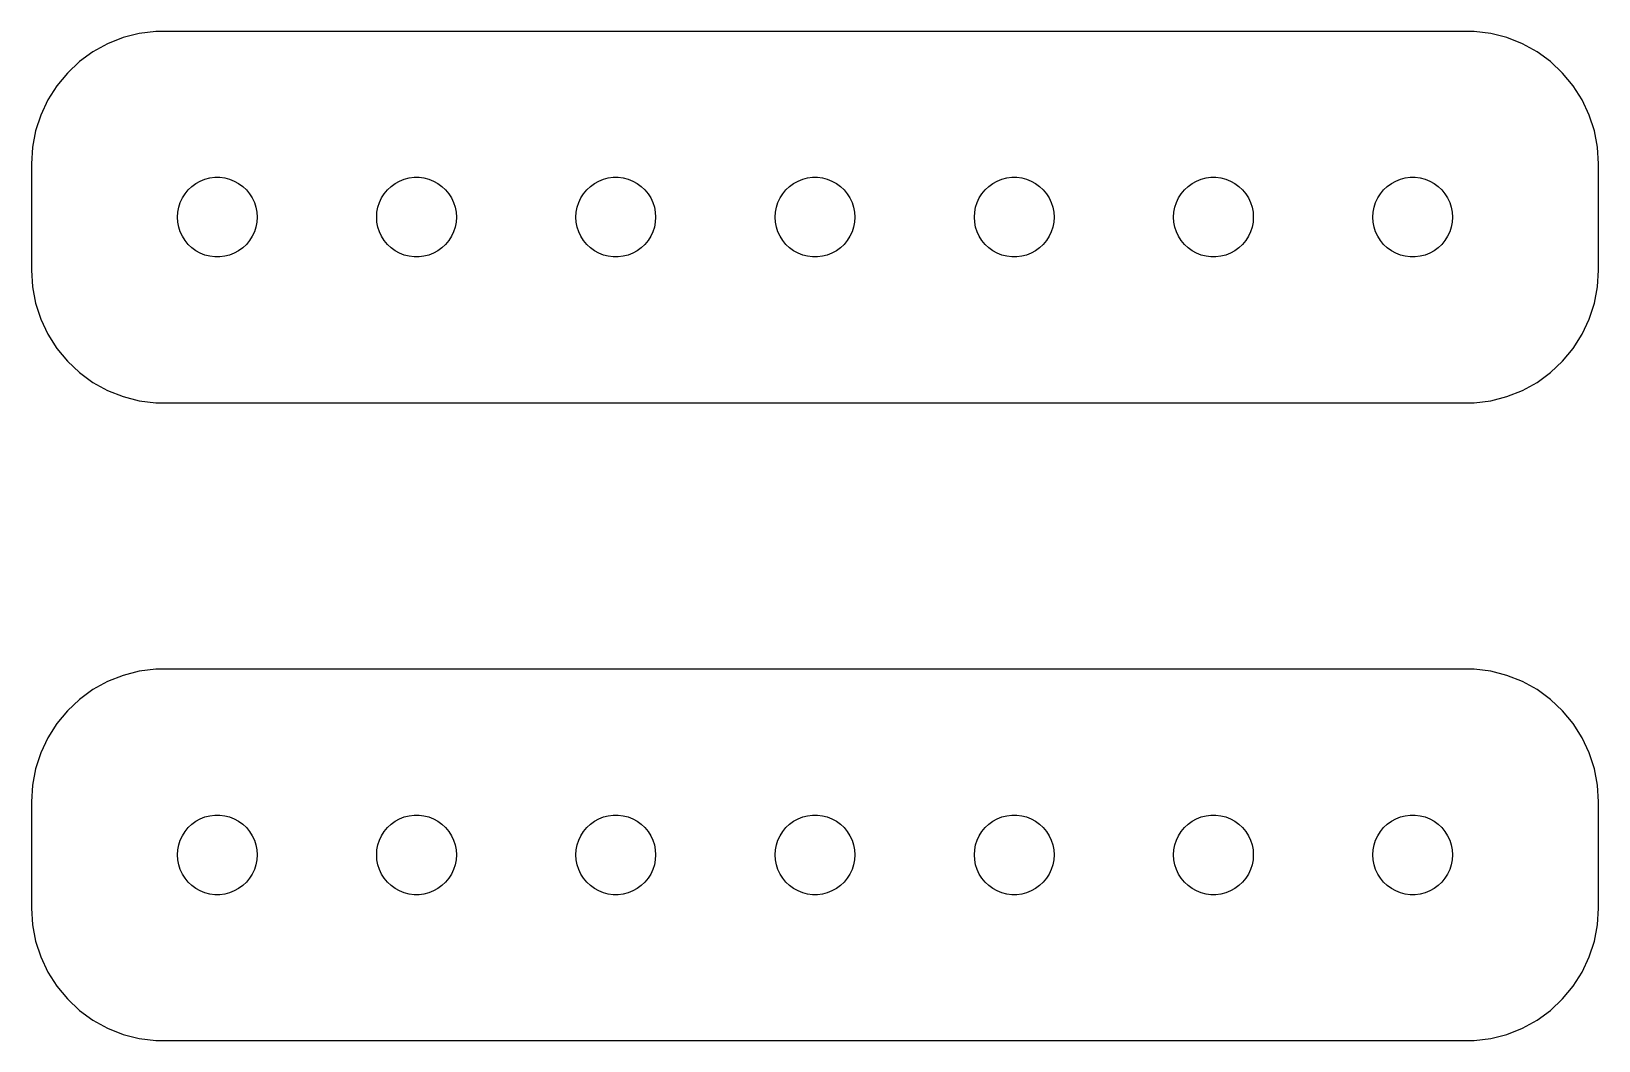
# Model space of a CAD drawing. Header units: metres. Extents: x -29.5 to 29.5, y 41 to 79.
import ezdxf

# ---------------------------------------------------------------- set-up
doc = ezdxf.new("R2010")
doc.units = ezdxf.units.M

msp = doc.modelspace()

# ---------------------------------------------------------------- linework, layer by layer
for p, q in [((-26.6289, 78.5241), (-27.1791, 78.2216)), ((-26.0451, 78.7553), (-26.6289, 78.5241)), ((-25.4369, 78.9114), (-26.0451, 78.7553)), ((-24.8139, 78.9901), (-25.4369, 78.9114)), ((24.8139, 78.9901), (-24.8139, 78.9901)), ((25.4369, 78.9114), (24.8139, 78.9901)), ((26.0451, 78.7553), (25.4369, 78.9114)), ((26.6289, 78.5241), (26.0451, 78.7553)), ((27.1791, 78.2216), (26.6289, 78.5241)), ((-27.1791, 78.2216), (-27.6871, 77.8526)), ((27.6871, 77.8526), (27.1791, 78.2216)), ((-28.1448, 77.4227), (-28.5451, 76.9389)), ((-27.6871, 77.8526), (-28.1448, 77.4227)), ((28.1448, 77.4227), (27.6871, 77.8526)), ((28.5451, 76.9389), (28.1448, 77.4227)), ((-28.5451, 76.9389), (-28.8815, 76.4088)), ((28.8815, 76.4088), (28.5451, 76.9389)), ((-28.8815, 76.4088), (-29.1489, 75.8406)), ((29.1489, 75.8406), (28.8815, 76.4088)), ((-29.1489, 75.8406), (-29.3429, 75.2434)), ((29.3429, 75.2434), (29.1489, 75.8406)), ((-29.3429, 75.2434), (-29.4606, 74.6267)), ((29.4606, 74.6267), (29.3429, 75.2434)), ((-29.4606, 74.6267), (-29.5, 74)), ((29.5, 74), (29.4606, 74.6267)), ((-29.5, 74), (-29.5, 70)), ((29.5, 70), (29.5, 74)), ((-23.4561, 73.1558), (-23.3037, 73.2665)), ((-23.3037, 73.2665), (-23.1387, 73.3572)), ((-23.1387, 73.3572), (-22.9635, 73.4266)), ((-22.9635, 73.4266), (-22.7811, 73.4734)), ((-22.7811, 73.4734), (-22.5942, 73.497)), ((-22.5942, 73.497), (-22.4058, 73.497)), ((-22.4058, 73.497), (-22.2189, 73.4734)), ((-22.2189, 73.4734), (-22.0365, 73.4266)), ((-22.0365, 73.4266), (-21.8613, 73.3572)), ((-21.8613, 73.3572), (-21.6963, 73.2665)), ((-21.6963, 73.2665), (-21.5439, 73.1558)), ((-15.9561, 73.1558), (-15.8037, 73.2665)), ((-15.8037, 73.2665), (-15.6387, 73.3572)), ((-15.6387, 73.3572), (-15.4635, 73.4266)), ((-15.4635, 73.4266), (-15.2811, 73.4734)), ((-15.2811, 73.4734), (-15.0942, 73.497)), ((-15.0942, 73.497), (-14.9058, 73.497)), ((-14.9058, 73.497), (-14.7189, 73.4734)), ((-14.7189, 73.4734), (-14.5365, 73.4266)), ((-14.5365, 73.4266), (-14.3613, 73.3572)), ((-14.3613, 73.3572), (-14.1963, 73.2665)), ((-14.1963, 73.2665), (-14.0439, 73.1558)), ((-8.45613, 73.1558), (-8.30373, 73.2665)), ((-8.30373, 73.2665), (-8.13866, 73.3572)), ((-8.13866, 73.3572), (-7.96352, 73.4266)), ((-7.96352, 73.4266), (-7.78107, 73.4734)), ((-7.78107, 73.4734), (-7.59418, 73.497)), ((-7.59418, 73.497), (-7.40581, 73.497)), ((-7.40581, 73.497), (-7.21892, 73.4734)), ((-7.21892, 73.4734), (-7.03647, 73.4266)), ((-7.03647, 73.4266), (-6.86133, 73.3572)), ((-6.86133, 73.3572), (-6.69626, 73.2665)), ((-6.69626, 73.2665), (-6.54385, 73.1558)), ((-0.956131, 73.1558), (-0.803726, 73.2665)), ((-0.803726, 73.2665), (-0.638657, 73.3572)), ((-0.638657, 73.3572), (-0.463516, 73.4266)), ((-0.463516, 73.4266), (-0.281067, 73.4734)), ((-0.281067, 73.4734), (-0.094177, 73.497)), ((-0.094177, 73.497), (0.094177, 73.497)), ((0.094177, 73.497), (0.281067, 73.4734)), ((0.281067, 73.4734), (0.463516, 73.4266)), ((0.463516, 73.4266), (0.638657, 73.3572)), ((0.638657, 73.3572), (0.803726, 73.2665)), ((0.803726, 73.2665), (0.956131, 73.1558)), ((6.54385, 73.1558), (6.69626, 73.2665)), ((6.69626, 73.2665), (6.86133, 73.3572)), ((6.86133, 73.3572), (7.03647, 73.4266)), ((7.03647, 73.4266), (7.21892, 73.4734)), ((7.21892, 73.4734), (7.40581, 73.497)), ((7.40581, 73.497), (7.59418, 73.497)), ((7.59418, 73.497), (7.78107, 73.4734)), ((7.78107, 73.4734), (7.96352, 73.4266)), ((7.96352, 73.4266), (8.13866, 73.3572)), ((8.13866, 73.3572), (8.30373, 73.2665)), ((8.30373, 73.2665), (8.45613, 73.1558)), ((14.0439, 73.1558), (14.1963, 73.2665)), ((14.1963, 73.2665), (14.3613, 73.3572)), ((14.3613, 73.3572), (14.5365, 73.4266)), ((14.5365, 73.4266), (14.7189, 73.4734)), ((14.7189, 73.4734), (14.9058, 73.497)), ((14.9058, 73.497), (15.0942, 73.497)), ((15.0942, 73.497), (15.2811, 73.4734)), ((15.2811, 73.4734), (15.4635, 73.4266)), ((15.4635, 73.4266), (15.6387, 73.3572)), ((15.6387, 73.3572), (15.8037, 73.2665)), ((15.8037, 73.2665), (15.9561, 73.1558)), ((21.5439, 73.1558), (21.6963, 73.2665)), ((21.6963, 73.2665), (21.8613, 73.3572)), ((21.8613, 73.3572), (22.0365, 73.4266)), ((22.0365, 73.4266), (22.2189, 73.4734)), ((22.2189, 73.4734), (22.4058, 73.497)), ((22.4058, 73.497), (22.5942, 73.497)), ((22.5942, 73.497), (22.7811, 73.4734)), ((22.7811, 73.4734), (22.9635, 73.4266)), ((22.9635, 73.4266), (23.1387, 73.3572)), ((23.1387, 73.3572), (23.3037, 73.2665)), ((23.3037, 73.2665), (23.4561, 73.1558)), ((-23.8947, 72.5522), (-23.8145, 72.7226)), ((-23.8145, 72.7226), (-23.7135, 72.8817)), ((-23.7135, 72.8817), (-23.5934, 73.0268)), ((-23.5934, 73.0268), (-23.4561, 73.1558)), ((-21.5439, 73.1558), (-21.4065, 73.0268)), ((-21.4065, 73.0268), (-21.2865, 72.8817)), ((-21.2865, 72.8817), (-21.1855, 72.7226)), ((-21.1855, 72.7226), (-21.1053, 72.5522)), ((-16.3947, 72.5522), (-16.3145, 72.7226)), ((-16.3145, 72.7226), (-16.2135, 72.8817)), ((-16.2135, 72.8817), (-16.0934, 73.0268)), ((-16.0934, 73.0268), (-15.9561, 73.1558)), ((-14.0439, 73.1558), (-13.9065, 73.0268)), ((-13.9065, 73.0268), (-13.7865, 72.8817)), ((-13.7865, 72.8817), (-13.6855, 72.7226)), ((-13.6855, 72.7226), (-13.6053, 72.5522)), ((-8.89465, 72.5522), (-8.81445, 72.7226)), ((-8.81445, 72.7226), (-8.71352, 72.8817)), ((-8.71352, 72.8817), (-8.59344, 73.0268)), ((-8.59344, 73.0268), (-8.45613, 73.1558)), ((-6.54385, 73.1558), (-6.40654, 73.0268)), ((-6.40654, 73.0268), (-6.28647, 72.8817)), ((-6.28647, 72.8817), (-6.18553, 72.7226)), ((-6.18553, 72.7226), (-6.10533, 72.5522)), ((-1.39465, 72.5522), (-1.31445, 72.7226)), ((-1.31445, 72.7226), (-1.21352, 72.8817)), ((-1.21352, 72.8817), (-1.09344, 73.0268)), ((-1.09344, 73.0268), (-0.956131, 73.1558)), ((0.956131, 73.1558), (1.09344, 73.0268)), ((1.09344, 73.0268), (1.21352, 72.8817)), ((1.21352, 72.8817), (1.31445, 72.7226)), ((1.31445, 72.7226), (1.39465, 72.5522)), ((6.10533, 72.5522), (6.18553, 72.7226)), ((6.18553, 72.7226), (6.28647, 72.8817)), ((6.28647, 72.8817), (6.40654, 73.0268)), ((6.40654, 73.0268), (6.54385, 73.1558)), ((8.45613, 73.1558), (8.59344, 73.0268)), ((8.59344, 73.0268), (8.71352, 72.8817)), ((8.71352, 72.8817), (8.81445, 72.7226)), ((8.81445, 72.7226), (8.89465, 72.5522)), ((13.6053, 72.5522), (13.6855, 72.7226)), ((13.6855, 72.7226), (13.7865, 72.8817)), ((13.7865, 72.8817), (13.9065, 73.0268)), ((13.9065, 73.0268), (14.0439, 73.1558)), ((15.9561, 73.1558), (16.0934, 73.0268)), ((16.0934, 73.0268), (16.2135, 72.8817)), ((16.2135, 72.8817), (16.3145, 72.7226)), ((16.3145, 72.7226), (16.3947, 72.5522)), ((21.1053, 72.5522), (21.1855, 72.7226)), ((21.1855, 72.7226), (21.2865, 72.8817)), ((21.2865, 72.8817), (21.4065, 73.0268)), ((21.4065, 73.0268), (21.5439, 73.1558)), ((23.4561, 73.1558), (23.5934, 73.0268)), ((23.5934, 73.0268), (23.7135, 72.8817)), ((23.7135, 72.8817), (23.8145, 72.7226)), ((23.8145, 72.7226), (23.8947, 72.5522)), ((-24, 72), (-23.9882, 72.188)), ((-23.9882, 71.812), (-24, 72)), ((-23.9882, 72.188), (-23.9529, 72.373)), ((-23.9529, 72.373), (-23.8947, 72.5522)), ((-21.1053, 72.5522), (-21.0471, 72.373)), ((-21.0471, 72.373), (-21.0118, 72.188)), ((-21.0118, 72.188), (-21, 72)), ((-21, 72), (-21.0118, 71.812)), ((-16.5, 72), (-16.4882, 72.188)), ((-16.4882, 71.812), (-16.5, 72)), ((-16.4882, 72.188), (-16.4529, 72.373)), ((-16.4529, 72.373), (-16.3947, 72.5522)), ((-13.6053, 72.5522), (-13.5471, 72.373)), ((-13.5471, 72.373), (-13.5118, 72.188)), ((-13.5118, 72.188), (-13.5, 72)), ((-13.5, 72), (-13.5118, 71.812)), ((-9, 72), (-8.98816, 72.188)), ((-8.98816, 71.812), (-9, 72)), ((-8.98816, 72.188), (-8.95287, 72.373)), ((-8.95287, 72.373), (-8.89465, 72.5522)), ((-6.10533, 72.5522), (-6.04712, 72.373)), ((-6.04712, 72.373), (-6.01183, 72.188)), ((-6.01183, 72.188), (-6, 72)), ((-6, 72), (-6.01183, 71.812)), ((-1.5, 72), (-1.48816, 72.188)), ((-1.48816, 71.812), (-1.5, 72)), ((-1.48816, 72.188), (-1.45287, 72.373)), ((-1.45287, 72.373), (-1.39465, 72.5522)), ((1.39465, 72.5522), (1.45287, 72.373)), ((1.45287, 72.373), (1.48816, 72.188)), ((1.48816, 72.188), (1.5, 72)), ((1.5, 72), (1.48816, 71.812)), ((6, 72), (6.01183, 72.188)), ((6.01183, 71.812), (6, 72)), ((6.01183, 72.188), (6.04712, 72.373)), ((6.04712, 72.373), (6.10533, 72.5522)), ((8.89465, 72.5522), (8.95287, 72.373)), ((8.95287, 72.373), (8.98816, 72.188)), ((8.98816, 72.188), (9, 72)), ((9, 72), (8.98816, 71.812)), ((13.5, 72), (13.5118, 72.188)), ((13.5118, 71.812), (13.5, 72)), ((13.5118, 72.188), (13.5471, 72.373)), ((13.5471, 72.373), (13.6053, 72.5522)), ((16.3947, 72.5522), (16.4529, 72.373)), ((16.4529, 72.373), (16.4882, 72.188)), ((16.4882, 72.188), (16.5, 72)), ((16.5, 72), (16.4882, 71.812)), ((21, 72), (21.0118, 72.188)), ((21.0118, 71.812), (21, 72)), ((21.0118, 72.188), (21.0471, 72.373)), ((21.0471, 72.373), (21.1053, 72.5522)), ((23.8947, 72.5522), (23.9529, 72.373)), ((23.9529, 72.373), (23.9882, 72.188)), ((23.9882, 72.188), (24, 72)), ((24, 72), (23.9882, 71.812)), ((-23.9529, 71.627), (-23.9882, 71.812)), ((-23.8947, 71.4478), (-23.9529, 71.627)), ((-23.8145, 71.2774), (-23.8947, 71.4478)), ((-21.1053, 71.4478), (-21.1855, 71.2774)), ((-21.0471, 71.627), (-21.1053, 71.4478)), ((-21.0118, 71.812), (-21.0471, 71.627)), ((-16.4529, 71.627), (-16.4882, 71.812)), ((-16.3947, 71.4478), (-16.4529, 71.627)), ((-16.3145, 71.2774), (-16.3947, 71.4478)), ((-13.6053, 71.4478), (-13.6855, 71.2774)), ((-13.5471, 71.627), (-13.6053, 71.4478)), ((-13.5118, 71.812), (-13.5471, 71.627)), ((-8.95287, 71.627), (-8.98816, 71.812)), ((-8.89465, 71.4478), (-8.95287, 71.627)), ((-8.81445, 71.2774), (-8.89465, 71.4478)), ((-6.10533, 71.4478), (-6.18553, 71.2774)), ((-6.04712, 71.627), (-6.10533, 71.4478)), ((-6.01183, 71.812), (-6.04712, 71.627)), ((-1.45287, 71.627), (-1.48816, 71.812)), ((-1.39465, 71.4478), (-1.45287, 71.627)), ((-1.31445, 71.2774), (-1.39465, 71.4478)), ((1.39465, 71.4478), (1.31445, 71.2774)), ((1.45287, 71.627), (1.39465, 71.4478)), ((1.48816, 71.812), (1.45287, 71.627)), ((6.04712, 71.627), (6.01183, 71.812)), ((6.10533, 71.4478), (6.04712, 71.627)), ((6.18553, 71.2774), (6.10533, 71.4478)), ((8.89465, 71.4478), (8.81445, 71.2774)), ((8.95287, 71.627), (8.89465, 71.4478)), ((8.98816, 71.812), (8.95287, 71.627)), ((13.5471, 71.627), (13.5118, 71.812)), ((13.6053, 71.4478), (13.5471, 71.627)), ((13.6855, 71.2774), (13.6053, 71.4478)), ((16.3947, 71.4478), (16.3145, 71.2774)), ((16.4529, 71.627), (16.3947, 71.4478)), ((16.4882, 71.812), (16.4529, 71.627)), ((21.0471, 71.627), (21.0118, 71.812)), ((21.1053, 71.4478), (21.0471, 71.627)), ((21.1855, 71.2774), (21.1053, 71.4478)), ((23.8947, 71.4478), (23.8145, 71.2774)), ((23.9529, 71.627), (23.8947, 71.4478)), ((23.9882, 71.812), (23.9529, 71.627)), ((-23.7135, 71.1183), (-23.8145, 71.2774)), ((-23.5934, 70.9732), (-23.7135, 71.1183)), ((-23.4561, 70.8442), (-23.5934, 70.9732)), ((-23.3037, 70.7335), (-23.4561, 70.8442)), ((-21.5439, 70.8442), (-21.6963, 70.7335)), ((-21.4065, 70.9732), (-21.5439, 70.8442)), ((-21.2865, 71.1183), (-21.4065, 70.9732)), ((-21.1855, 71.2774), (-21.2865, 71.1183)), ((-16.2135, 71.1183), (-16.3145, 71.2774)), ((-16.0934, 70.9732), (-16.2135, 71.1183)), ((-15.9561, 70.8442), (-16.0934, 70.9732)), ((-15.8037, 70.7335), (-15.9561, 70.8442)), ((-14.0439, 70.8442), (-14.1963, 70.7335)), ((-13.9065, 70.9732), (-14.0439, 70.8442)), ((-13.7865, 71.1183), (-13.9065, 70.9732)), ((-13.6855, 71.2774), (-13.7865, 71.1183)), ((-8.71352, 71.1183), (-8.81445, 71.2774)), ((-8.59344, 70.9732), (-8.71352, 71.1183)), ((-8.45613, 70.8442), (-8.59344, 70.9732)), ((-8.30373, 70.7335), (-8.45613, 70.8442)), ((-6.54385, 70.8442), (-6.69626, 70.7335)), ((-6.40654, 70.9732), (-6.54385, 70.8442)), ((-6.28647, 71.1183), (-6.40654, 70.9732)), ((-6.18553, 71.2774), (-6.28647, 71.1183)), ((-1.21352, 71.1183), (-1.31445, 71.2774)), ((-1.09344, 70.9732), (-1.21352, 71.1183)), ((-0.956131, 70.8442), (-1.09344, 70.9732)), ((-0.803726, 70.7335), (-0.956131, 70.8442)), ((0.956131, 70.8442), (0.803726, 70.7335)), ((1.09344, 70.9732), (0.956131, 70.8442)), ((1.21352, 71.1183), (1.09344, 70.9732)), ((1.31445, 71.2774), (1.21352, 71.1183)), ((6.28647, 71.1183), (6.18553, 71.2774)), ((6.40654, 70.9732), (6.28647, 71.1183)), ((6.54385, 70.8442), (6.40654, 70.9732)), ((6.69626, 70.7335), (6.54385, 70.8442)), ((8.45613, 70.8442), (8.30373, 70.7335)), ((8.59344, 70.9732), (8.45613, 70.8442)), ((8.71352, 71.1183), (8.59344, 70.9732)), ((8.81445, 71.2774), (8.71352, 71.1183)), ((13.7865, 71.1183), (13.6855, 71.2774)), ((13.9065, 70.9732), (13.7865, 71.1183)), ((14.0439, 70.8442), (13.9065, 70.9732)), ((14.1963, 70.7335), (14.0439, 70.8442)), ((15.9561, 70.8442), (15.8037, 70.7335)), ((16.0934, 70.9732), (15.9561, 70.8442)), ((16.2135, 71.1183), (16.0934, 70.9732)), ((16.3145, 71.2774), (16.2135, 71.1183)), ((21.2865, 71.1183), (21.1855, 71.2774)), ((21.4065, 70.9732), (21.2865, 71.1183)), ((21.5439, 70.8442), (21.4065, 70.9732)), ((21.6963, 70.7335), (21.5439, 70.8442)), ((23.4561, 70.8442), (23.3037, 70.7335)), ((23.5934, 70.9732), (23.4561, 70.8442)), ((23.7135, 71.1183), (23.5934, 70.9732)), ((23.8145, 71.2774), (23.7135, 71.1183)), ((-23.1387, 70.6428), (-23.3037, 70.7335)), ((-22.9635, 70.5734), (-23.1387, 70.6428)), ((-22.7811, 70.5266), (-22.9635, 70.5734)), ((-22.5942, 70.503), (-22.7811, 70.5266)), ((-22.4058, 70.503), (-22.5942, 70.503)), ((-22.2189, 70.5266), (-22.4058, 70.503)), ((-22.0365, 70.5734), (-22.2189, 70.5266)), ((-21.8613, 70.6428), (-22.0365, 70.5734)), ((-21.6963, 70.7335), (-21.8613, 70.6428)), ((-15.6387, 70.6428), (-15.8037, 70.7335)), ((-15.4635, 70.5734), (-15.6387, 70.6428)), ((-15.2811, 70.5266), (-15.4635, 70.5734)), ((-15.0942, 70.503), (-15.2811, 70.5266)), ((-14.9058, 70.503), (-15.0942, 70.503)), ((-14.7189, 70.5266), (-14.9058, 70.503)), ((-14.5365, 70.5734), (-14.7189, 70.5266)), ((-14.3613, 70.6428), (-14.5365, 70.5734)), ((-14.1963, 70.7335), (-14.3613, 70.6428)), ((-8.13866, 70.6428), (-8.30373, 70.7335)), ((-7.96352, 70.5734), (-8.13866, 70.6428)), ((-7.78107, 70.5266), (-7.96352, 70.5734)), ((-7.59418, 70.503), (-7.78107, 70.5266)), ((-7.40581, 70.503), (-7.59418, 70.503)), ((-7.21892, 70.5266), (-7.40581, 70.503)), ((-7.03647, 70.5734), (-7.21892, 70.5266)), ((-6.86133, 70.6428), (-7.03647, 70.5734)), ((-6.69626, 70.7335), (-6.86133, 70.6428)), ((-0.638657, 70.6428), (-0.803726, 70.7335)), ((-0.463516, 70.5734), (-0.638657, 70.6428)), ((-0.281067, 70.5266), (-0.463516, 70.5734)), ((-0.094177, 70.503), (-0.281067, 70.5266)), ((0.094177, 70.503), (-0.094177, 70.503)), ((0.281067, 70.5266), (0.094177, 70.503)), ((0.463516, 70.5734), (0.281067, 70.5266)), ((0.638657, 70.6428), (0.463516, 70.5734)), ((0.803726, 70.7335), (0.638657, 70.6428)), ((6.86133, 70.6428), (6.69626, 70.7335)), ((7.03647, 70.5734), (6.86133, 70.6428)), ((7.21892, 70.5266), (7.03647, 70.5734)), ((7.40581, 70.503), (7.21892, 70.5266)), ((7.59418, 70.503), (7.40581, 70.503)), ((7.78107, 70.5266), (7.59418, 70.503)), ((7.96352, 70.5734), (7.78107, 70.5266)), ((8.13866, 70.6428), (7.96352, 70.5734)), ((8.30373, 70.7335), (8.13866, 70.6428)), ((14.3613, 70.6428), (14.1963, 70.7335)), ((14.5365, 70.5734), (14.3613, 70.6428)), ((14.7189, 70.5266), (14.5365, 70.5734)), ((14.9058, 70.503), (14.7189, 70.5266)), ((15.0942, 70.503), (14.9058, 70.503)), ((15.2811, 70.5266), (15.0942, 70.503)), ((15.4635, 70.5734), (15.2811, 70.5266)), ((15.6387, 70.6428), (15.4635, 70.5734)), ((15.8037, 70.7335), (15.6387, 70.6428)), ((21.8613, 70.6428), (21.6963, 70.7335)), ((22.0365, 70.5734), (21.8613, 70.6428)), ((22.2189, 70.5266), (22.0365, 70.5734)), ((22.4058, 70.503), (22.2189, 70.5266)), ((22.5942, 70.503), (22.4058, 70.503)), ((22.7811, 70.5266), (22.5942, 70.503)), ((22.9635, 70.5734), (22.7811, 70.5266)), ((23.1387, 70.6428), (22.9635, 70.5734)), ((23.3037, 70.7335), (23.1387, 70.6428)), ((-29.5, 70), (-29.4606, 69.3733)), ((29.4606, 69.3733), (29.5, 70)), ((-29.4606, 69.3733), (-29.3429, 68.7566)), ((29.3429, 68.7566), (29.4606, 69.3733)), ((-29.3429, 68.7566), (-29.1489, 68.1594)), ((29.1489, 68.1594), (29.3429, 68.7566)), ((-29.1489, 68.1594), (-28.8815, 67.5912)), ((28.8815, 67.5912), (29.1489, 68.1594)), ((-28.8815, 67.5912), (-28.5451, 67.0611)), ((28.5451, 67.0611), (28.8815, 67.5912)), ((-28.5451, 67.0611), (-28.1448, 66.5773)), ((28.1448, 66.5773), (28.5451, 67.0611)), ((-28.1448, 66.5773), (-27.6871, 66.1474)), ((-27.6871, 66.1474), (-27.1791, 65.7784)), ((27.1791, 65.7784), (27.6871, 66.1474)), ((27.6871, 66.1474), (28.1448, 66.5773)), ((-27.1791, 65.7784), (-26.6289, 65.4759)), ((26.6289, 65.4759), (27.1791, 65.7784)), ((-26.6289, 65.4759), (-26.0451, 65.2447)), ((-26.0451, 65.2447), (-25.4369, 65.0886)), ((-25.4369, 65.0886), (-24.8139, 65.0099)), ((-24.8139, 65.0099), (24.8139, 65.0099)), ((24.8139, 65.0099), (25.4369, 65.0886)), ((25.4369, 65.0886), (26.0451, 65.2447)), ((26.0451, 65.2447), (26.6289, 65.4759)), ((-25.4369, 54.9114), (-26.0451, 54.7553)), ((-24.8139, 54.9901), (-25.4369, 54.9114)), ((24.8139, 54.9901), (-24.8139, 54.9901)), ((25.4369, 54.9114), (24.8139, 54.9901)), ((26.0451, 54.7553), (25.4369, 54.9114)), ((-26.6289, 54.5241), (-27.1791, 54.2216)), ((-26.0451, 54.7553), (-26.6289, 54.5241)), ((26.6289, 54.5241), (26.0451, 54.7553)), ((27.1791, 54.2216), (26.6289, 54.5241)), ((-27.6871, 53.8526), (-28.1448, 53.4227)), ((-27.1791, 54.2216), (-27.6871, 53.8526)), ((27.6871, 53.8526), (27.1791, 54.2216)), ((28.1448, 53.4227), (27.6871, 53.8526)), ((-28.1448, 53.4227), (-28.5451, 52.9389)), ((28.5451, 52.9389), (28.1448, 53.4227)), ((-28.5451, 52.9389), (-28.8815, 52.4088)), ((28.8815, 52.4088), (28.5451, 52.9389)), ((-28.8815, 52.4088), (-29.1489, 51.8406)), ((29.1489, 51.8406), (28.8815, 52.4088)), ((-29.1489, 51.8406), (-29.3429, 51.2434)), ((29.3429, 51.2434), (29.1489, 51.8406)), ((-29.3429, 51.2434), (-29.4606, 50.6267)), ((29.4606, 50.6267), (29.3429, 51.2434)), ((-29.4606, 50.6267), (-29.5, 50)), ((29.5, 50), (29.4606, 50.6267)), ((-29.5, 50), (-29.5, 46)), ((29.5, 46), (29.5, 50)), ((-23.7135, 48.8817), (-23.5934, 49.0268)), ((-23.5934, 49.0268), (-23.4561, 49.1558)), ((-23.4561, 49.1558), (-23.3037, 49.2665)), ((-23.3037, 49.2665), (-23.1387, 49.3572)), ((-23.1387, 49.3572), (-22.9635, 49.4266)), ((-22.9635, 49.4266), (-22.7811, 49.4734)), ((-22.7811, 49.4734), (-22.5942, 49.497)), ((-22.5942, 49.497), (-22.4058, 49.497)), ((-22.4058, 49.497), (-22.2189, 49.4734)), ((-22.2189, 49.4734), (-22.0365, 49.4266)), ((-22.0365, 49.4266), (-21.8613, 49.3572)), ((-21.8613, 49.3572), (-21.6963, 49.2665)), ((-21.6963, 49.2665), (-21.5439, 49.1558)), ((-21.5439, 49.1558), (-21.4065, 49.0268)), ((-21.4065, 49.0268), (-21.2865, 48.8817)), ((-16.2135, 48.8817), (-16.0934, 49.0268)), ((-16.0934, 49.0268), (-15.9561, 49.1558)), ((-15.9561, 49.1558), (-15.8037, 49.2665)), ((-15.8037, 49.2665), (-15.6387, 49.3572)), ((-15.6387, 49.3572), (-15.4635, 49.4266)), ((-15.4635, 49.4266), (-15.2811, 49.4734)), ((-15.2811, 49.4734), (-15.0942, 49.497)), ((-15.0942, 49.497), (-14.9058, 49.497)), ((-14.9058, 49.497), (-14.7189, 49.4734)), ((-14.7189, 49.4734), (-14.5365, 49.4266)), ((-14.5365, 49.4266), (-14.3613, 49.3572)), ((-14.3613, 49.3572), (-14.1963, 49.2665)), ((-14.1963, 49.2665), (-14.0439, 49.1558)), ((-14.0439, 49.1558), (-13.9065, 49.0268)), ((-13.9065, 49.0268), (-13.7865, 48.8817)), ((-8.71352, 48.8817), (-8.59344, 49.0268)), ((-8.59344, 49.0268), (-8.45613, 49.1558)), ((-8.45613, 49.1558), (-8.30373, 49.2665)), ((-8.30373, 49.2665), (-8.13866, 49.3572)), ((-8.13866, 49.3572), (-7.96352, 49.4266)), ((-7.96352, 49.4266), (-7.78107, 49.4734)), ((-7.78107, 49.4734), (-7.59418, 49.497)), ((-7.59418, 49.497), (-7.40581, 49.497)), ((-7.40581, 49.497), (-7.21892, 49.4734)), ((-7.21892, 49.4734), (-7.03647, 49.4266)), ((-7.03647, 49.4266), (-6.86133, 49.3572)), ((-6.86133, 49.3572), (-6.69626, 49.2665)), ((-6.69626, 49.2665), (-6.54385, 49.1558)), ((-6.54385, 49.1558), (-6.40654, 49.0268)), ((-6.40654, 49.0268), (-6.28647, 48.8817)), ((-1.21352, 48.8817), (-1.09344, 49.0268)), ((-1.09344, 49.0268), (-0.956131, 49.1558)), ((-0.956131, 49.1558), (-0.803726, 49.2665)), ((-0.803726, 49.2665), (-0.638657, 49.3572)), ((-0.638657, 49.3572), (-0.463516, 49.4266)), ((-0.463516, 49.4266), (-0.281067, 49.4734)), ((-0.281067, 49.4734), (-0.094177, 49.497)), ((-0.094177, 49.497), (0.094177, 49.497)), ((0.094177, 49.497), (0.281067, 49.4734)), ((0.281067, 49.4734), (0.463516, 49.4266)), ((0.463516, 49.4266), (0.638657, 49.3572)), ((0.638657, 49.3572), (0.803726, 49.2665)), ((0.803726, 49.2665), (0.956131, 49.1558)), ((0.956131, 49.1558), (1.09344, 49.0268)), ((1.09344, 49.0268), (1.21352, 48.8817)), ((6.28647, 48.8817), (6.40654, 49.0268)), ((6.40654, 49.0268), (6.54385, 49.1558)), ((6.54385, 49.1558), (6.69626, 49.2665)), ((6.69626, 49.2665), (6.86133, 49.3572)), ((6.86133, 49.3572), (7.03647, 49.4266)), ((7.03647, 49.4266), (7.21892, 49.4734)), ((7.21892, 49.4734), (7.40581, 49.497)), ((7.40581, 49.497), (7.59418, 49.497)), ((7.59418, 49.497), (7.78107, 49.4734)), ((7.78107, 49.4734), (7.96352, 49.4266)), ((7.96352, 49.4266), (8.13866, 49.3572)), ((8.13866, 49.3572), (8.30373, 49.2665)), ((8.30373, 49.2665), (8.45613, 49.1558)), ((8.45613, 49.1558), (8.59344, 49.0268)), ((8.59344, 49.0268), (8.71352, 48.8817)), ((13.7865, 48.8817), (13.9065, 49.0268)), ((13.9065, 49.0268), (14.0439, 49.1558)), ((14.0439, 49.1558), (14.1963, 49.2665)), ((14.1963, 49.2665), (14.3613, 49.3572)), ((14.3613, 49.3572), (14.5365, 49.4266)), ((14.5365, 49.4266), (14.7189, 49.4734)), ((14.7189, 49.4734), (14.9058, 49.497)), ((14.9058, 49.497), (15.0942, 49.497)), ((15.0942, 49.497), (15.2811, 49.4734)), ((15.2811, 49.4734), (15.4635, 49.4266)), ((15.4635, 49.4266), (15.6387, 49.3572)), ((15.6387, 49.3572), (15.8037, 49.2665)), ((15.8037, 49.2665), (15.9561, 49.1558)), ((15.9561, 49.1558), (16.0934, 49.0268)), ((16.0934, 49.0268), (16.2135, 48.8817)), ((21.2865, 48.8817), (21.4065, 49.0268)), ((21.4065, 49.0268), (21.5439, 49.1558)), ((21.5439, 49.1558), (21.6963, 49.2665)), ((21.6963, 49.2665), (21.8613, 49.3572)), ((21.8613, 49.3572), (22.0365, 49.4266)), ((22.0365, 49.4266), (22.2189, 49.4734)), ((22.2189, 49.4734), (22.4058, 49.497)), ((22.4058, 49.497), (22.5942, 49.497)), ((22.5942, 49.497), (22.7811, 49.4734)), ((22.7811, 49.4734), (22.9635, 49.4266)), ((22.9635, 49.4266), (23.1387, 49.3572)), ((23.1387, 49.3572), (23.3037, 49.2665)), ((23.3037, 49.2665), (23.4561, 49.1558)), ((23.4561, 49.1558), (23.5934, 49.0268)), ((23.5934, 49.0268), (23.7135, 48.8817)), ((-23.9529, 48.373), (-23.8947, 48.5522)), ((-23.8947, 48.5522), (-23.8145, 48.7226)), ((-23.8145, 48.7226), (-23.7135, 48.8817)), ((-21.2865, 48.8817), (-21.1855, 48.7226)), ((-21.1855, 48.7226), (-21.1053, 48.5522)), ((-21.1053, 48.5522), (-21.0471, 48.373)), ((-16.4529, 48.373), (-16.3947, 48.5522)), ((-16.3947, 48.5522), (-16.3145, 48.7226)), ((-16.3145, 48.7226), (-16.2135, 48.8817)), ((-13.7865, 48.8817), (-13.6855, 48.7226)), ((-13.6855, 48.7226), (-13.6053, 48.5522)), ((-13.6053, 48.5522), (-13.5471, 48.373)), ((-8.95287, 48.373), (-8.89465, 48.5522)), ((-8.89465, 48.5522), (-8.81445, 48.7226)), ((-8.81445, 48.7226), (-8.71352, 48.8817)), ((-6.28647, 48.8817), (-6.18553, 48.7226)), ((-6.18553, 48.7226), (-6.10533, 48.5522)), ((-6.10533, 48.5522), (-6.04712, 48.373)), ((-1.45287, 48.373), (-1.39465, 48.5522)), ((-1.39465, 48.5522), (-1.31445, 48.7226)), ((-1.31445, 48.7226), (-1.21352, 48.8817)), ((1.21352, 48.8817), (1.31445, 48.7226)), ((1.31445, 48.7226), (1.39465, 48.5522)), ((1.39465, 48.5522), (1.45287, 48.373)), ((6.04712, 48.373), (6.10533, 48.5522)), ((6.10533, 48.5522), (6.18553, 48.7226)), ((6.18553, 48.7226), (6.28647, 48.8817)), ((8.71352, 48.8817), (8.81445, 48.7226)), ((8.81445, 48.7226), (8.89465, 48.5522)), ((8.89465, 48.5522), (8.95287, 48.373)), ((13.5471, 48.373), (13.6053, 48.5522)), ((13.6053, 48.5522), (13.6855, 48.7226)), ((13.6855, 48.7226), (13.7865, 48.8817)), ((16.2135, 48.8817), (16.3145, 48.7226)), ((16.3145, 48.7226), (16.3947, 48.5522)), ((16.3947, 48.5522), (16.4529, 48.373)), ((21.0471, 48.373), (21.1053, 48.5522)), ((21.1053, 48.5522), (21.1855, 48.7226)), ((21.1855, 48.7226), (21.2865, 48.8817)), ((23.7135, 48.8817), (23.8145, 48.7226)), ((23.8145, 48.7226), (23.8947, 48.5522)), ((23.8947, 48.5522), (23.9529, 48.373)), ((-24, 48), (-23.9882, 48.188)), ((-23.9882, 47.812), (-24, 48)), ((-23.9882, 48.188), (-23.9529, 48.373)), ((-23.9529, 47.627), (-23.9882, 47.812)), ((-21.0471, 48.373), (-21.0118, 48.188)), ((-21.0118, 47.812), (-21.0471, 47.627)), ((-21.0118, 48.188), (-21, 48)), ((-21, 48), (-21.0118, 47.812)), ((-16.5, 48), (-16.4882, 48.188)), ((-16.4882, 47.812), (-16.5, 48)), ((-16.4882, 48.188), (-16.4529, 48.373)), ((-16.4529, 47.627), (-16.4882, 47.812)), ((-13.5471, 48.373), (-13.5118, 48.188)), ((-13.5118, 47.812), (-13.5471, 47.627)), ((-13.5118, 48.188), (-13.5, 48)), ((-13.5, 48), (-13.5118, 47.812)), ((-9, 48), (-8.98816, 48.188)), ((-8.98816, 47.812), (-9, 48)), ((-8.98816, 48.188), (-8.95287, 48.373)), ((-8.95287, 47.627), (-8.98816, 47.812)), ((-6.04712, 48.373), (-6.01183, 48.188)), ((-6.01183, 47.812), (-6.04712, 47.627)), ((-6.01183, 48.188), (-6, 48)), ((-6, 48), (-6.01183, 47.812)), ((-1.5, 48), (-1.48816, 48.188)), ((-1.48816, 47.812), (-1.5, 48)), ((-1.48816, 48.188), (-1.45287, 48.373)), ((-1.45287, 47.627), (-1.48816, 47.812)), ((1.45287, 48.373), (1.48816, 48.188)), ((1.48816, 47.812), (1.45287, 47.627)), ((1.48816, 48.188), (1.5, 48)), ((1.5, 48), (1.48816, 47.812)), ((6, 48), (6.01183, 48.188)), ((6.01183, 47.812), (6, 48)), ((6.01183, 48.188), (6.04712, 48.373)), ((6.04712, 47.627), (6.01183, 47.812)), ((8.95287, 48.373), (8.98816, 48.188)), ((8.98816, 47.812), (8.95287, 47.627)), ((8.98816, 48.188), (9, 48)), ((9, 48), (8.98816, 47.812)), ((13.5, 48), (13.5118, 48.188)), ((13.5118, 47.812), (13.5, 48)), ((13.5118, 48.188), (13.5471, 48.373)), ((13.5471, 47.627), (13.5118, 47.812)), ((16.4529, 48.373), (16.4882, 48.188)), ((16.4882, 47.812), (16.4529, 47.627)), ((16.4882, 48.188), (16.5, 48)), ((16.5, 48), (16.4882, 47.812)), ((21, 48), (21.0118, 48.188)), ((21.0118, 47.812), (21, 48)), ((21.0118, 48.188), (21.0471, 48.373)), ((21.0471, 47.627), (21.0118, 47.812)), ((23.9529, 48.373), (23.9882, 48.188)), ((23.9882, 47.812), (23.9529, 47.627)), ((23.9882, 48.188), (24, 48)), ((24, 48), (23.9882, 47.812)), ((-23.8947, 47.4478), (-23.9529, 47.627)), ((-23.8145, 47.2774), (-23.8947, 47.4478)), ((-23.7135, 47.1183), (-23.8145, 47.2774)), ((-21.1855, 47.2774), (-21.2865, 47.1183)), ((-21.1053, 47.4478), (-21.1855, 47.2774)), ((-21.0471, 47.627), (-21.1053, 47.4478)), ((-16.3947, 47.4478), (-16.4529, 47.627)), ((-16.3145, 47.2774), (-16.3947, 47.4478)), ((-16.2135, 47.1183), (-16.3145, 47.2774)), ((-13.6855, 47.2774), (-13.7865, 47.1183)), ((-13.6053, 47.4478), (-13.6855, 47.2774)), ((-13.5471, 47.627), (-13.6053, 47.4478)), ((-8.89465, 47.4478), (-8.95287, 47.627)), ((-8.81445, 47.2774), (-8.89465, 47.4478)), ((-8.71352, 47.1183), (-8.81445, 47.2774)), ((-6.18553, 47.2774), (-6.28647, 47.1183)), ((-6.10533, 47.4478), (-6.18553, 47.2774)), ((-6.04712, 47.627), (-6.10533, 47.4478)), ((-1.39465, 47.4478), (-1.45287, 47.627)), ((-1.31445, 47.2774), (-1.39465, 47.4478)), ((-1.21352, 47.1183), (-1.31445, 47.2774)), ((1.31445, 47.2774), (1.21352, 47.1183)), ((1.39465, 47.4478), (1.31445, 47.2774)), ((1.45287, 47.627), (1.39465, 47.4478)), ((6.10533, 47.4478), (6.04712, 47.627)), ((6.18553, 47.2774), (6.10533, 47.4478)), ((6.28647, 47.1183), (6.18553, 47.2774)), ((8.81445, 47.2774), (8.71352, 47.1183)), ((8.89465, 47.4478), (8.81445, 47.2774)), ((8.95287, 47.627), (8.89465, 47.4478)), ((13.6053, 47.4478), (13.5471, 47.627)), ((13.6855, 47.2774), (13.6053, 47.4478)), ((13.7865, 47.1183), (13.6855, 47.2774)), ((16.3145, 47.2774), (16.2135, 47.1183)), ((16.3947, 47.4478), (16.3145, 47.2774)), ((16.4529, 47.627), (16.3947, 47.4478)), ((21.1053, 47.4478), (21.0471, 47.627)), ((21.1855, 47.2774), (21.1053, 47.4478)), ((21.2865, 47.1183), (21.1855, 47.2774)), ((23.8145, 47.2774), (23.7135, 47.1183)), ((23.8947, 47.4478), (23.8145, 47.2774)), ((23.9529, 47.627), (23.8947, 47.4478)), ((-23.5934, 46.9732), (-23.7135, 47.1183)), ((-23.4561, 46.8442), (-23.5934, 46.9732)), ((-23.3037, 46.7335), (-23.4561, 46.8442)), ((-23.1387, 46.6428), (-23.3037, 46.7335)), ((-22.9635, 46.5734), (-23.1387, 46.6428)), ((-21.8613, 46.6428), (-22.0365, 46.5734)), ((-21.6963, 46.7335), (-21.8613, 46.6428)), ((-21.5439, 46.8442), (-21.6963, 46.7335)), ((-21.4065, 46.9732), (-21.5439, 46.8442)), ((-21.2865, 47.1183), (-21.4065, 46.9732)), ((-16.0934, 46.9732), (-16.2135, 47.1183)), ((-15.9561, 46.8442), (-16.0934, 46.9732)), ((-15.8037, 46.7335), (-15.9561, 46.8442)), ((-15.6387, 46.6428), (-15.8037, 46.7335)), ((-15.4635, 46.5734), (-15.6387, 46.6428)), ((-14.3613, 46.6428), (-14.5365, 46.5734)), ((-14.1963, 46.7335), (-14.3613, 46.6428)), ((-14.0439, 46.8442), (-14.1963, 46.7335)), ((-13.9065, 46.9732), (-14.0439, 46.8442)), ((-13.7865, 47.1183), (-13.9065, 46.9732)), ((-8.59344, 46.9732), (-8.71352, 47.1183)), ((-8.45613, 46.8442), (-8.59344, 46.9732)), ((-8.30373, 46.7335), (-8.45613, 46.8442)), ((-8.13866, 46.6428), (-8.30373, 46.7335)), ((-7.96352, 46.5734), (-8.13866, 46.6428)), ((-6.86133, 46.6428), (-7.03647, 46.5734)), ((-6.69626, 46.7335), (-6.86133, 46.6428)), ((-6.54385, 46.8442), (-6.69626, 46.7335)), ((-6.40654, 46.9732), (-6.54385, 46.8442)), ((-6.28647, 47.1183), (-6.40654, 46.9732)), ((-1.09344, 46.9732), (-1.21352, 47.1183)), ((-0.956131, 46.8442), (-1.09344, 46.9732)), ((-0.803726, 46.7335), (-0.956131, 46.8442)), ((-0.638657, 46.6428), (-0.803726, 46.7335)), ((-0.463516, 46.5734), (-0.638657, 46.6428)), ((0.638657, 46.6428), (0.463516, 46.5734)), ((0.803726, 46.7335), (0.638657, 46.6428)), ((0.956131, 46.8442), (0.803726, 46.7335)), ((1.09344, 46.9732), (0.956131, 46.8442)), ((1.21352, 47.1183), (1.09344, 46.9732)), ((6.40654, 46.9732), (6.28647, 47.1183)), ((6.54385, 46.8442), (6.40654, 46.9732)), ((6.69626, 46.7335), (6.54385, 46.8442)), ((6.86133, 46.6428), (6.69626, 46.7335)), ((7.03647, 46.5734), (6.86133, 46.6428)), ((8.13866, 46.6428), (7.96352, 46.5734)), ((8.30373, 46.7335), (8.13866, 46.6428)), ((8.45613, 46.8442), (8.30373, 46.7335)), ((8.59344, 46.9732), (8.45613, 46.8442)), ((8.71352, 47.1183), (8.59344, 46.9732)), ((13.9065, 46.9732), (13.7865, 47.1183)), ((14.0439, 46.8442), (13.9065, 46.9732)), ((14.1963, 46.7335), (14.0439, 46.8442)), ((14.3613, 46.6428), (14.1963, 46.7335)), ((14.5365, 46.5734), (14.3613, 46.6428)), ((15.6387, 46.6428), (15.4635, 46.5734)), ((15.8037, 46.7335), (15.6387, 46.6428)), ((15.9561, 46.8442), (15.8037, 46.7335)), ((16.0934, 46.9732), (15.9561, 46.8442)), ((16.2135, 47.1183), (16.0934, 46.9732)), ((21.4065, 46.9732), (21.2865, 47.1183)), ((21.5439, 46.8442), (21.4065, 46.9732)), ((21.6963, 46.7335), (21.5439, 46.8442)), ((21.8613, 46.6428), (21.6963, 46.7335)), ((22.0365, 46.5734), (21.8613, 46.6428)), ((23.1387, 46.6428), (22.9635, 46.5734)), ((23.3037, 46.7335), (23.1387, 46.6428)), ((23.4561, 46.8442), (23.3037, 46.7335)), ((23.5934, 46.9732), (23.4561, 46.8442)), ((23.7135, 47.1183), (23.5934, 46.9732)), ((-22.7811, 46.5266), (-22.9635, 46.5734)), ((-22.5942, 46.503), (-22.7811, 46.5266)), ((-22.4058, 46.503), (-22.5942, 46.503)), ((-22.2189, 46.5266), (-22.4058, 46.503)), ((-22.0365, 46.5734), (-22.2189, 46.5266)), ((-15.2811, 46.5266), (-15.4635, 46.5734)), ((-15.0942, 46.503), (-15.2811, 46.5266)), ((-14.9058, 46.503), (-15.0942, 46.503)), ((-14.7189, 46.5266), (-14.9058, 46.503)), ((-14.5365, 46.5734), (-14.7189, 46.5266)), ((-7.78107, 46.5266), (-7.96352, 46.5734)), ((-7.59418, 46.503), (-7.78107, 46.5266)), ((-7.40581, 46.503), (-7.59418, 46.503)), ((-7.21892, 46.5266), (-7.40581, 46.503)), ((-7.03647, 46.5734), (-7.21892, 46.5266)), ((-0.281067, 46.5266), (-0.463516, 46.5734)), ((-0.094177, 46.503), (-0.281067, 46.5266)), ((0.094177, 46.503), (-0.094177, 46.503)), ((0.281067, 46.5266), (0.094177, 46.503)), ((0.463516, 46.5734), (0.281067, 46.5266)), ((7.21892, 46.5266), (7.03647, 46.5734)), ((7.40581, 46.503), (7.21892, 46.5266)), ((7.59418, 46.503), (7.40581, 46.503)), ((7.78107, 46.5266), (7.59418, 46.503)), ((7.96352, 46.5734), (7.78107, 46.5266)), ((14.7189, 46.5266), (14.5365, 46.5734)), ((14.9058, 46.503), (14.7189, 46.5266)), ((15.0942, 46.503), (14.9058, 46.503)), ((15.2811, 46.5266), (15.0942, 46.503)), ((15.4635, 46.5734), (15.2811, 46.5266)), ((22.2189, 46.5266), (22.0365, 46.5734)), ((22.4058, 46.503), (22.2189, 46.5266)), ((22.5942, 46.503), (22.4058, 46.503)), ((22.7811, 46.5266), (22.5942, 46.503)), ((22.9635, 46.5734), (22.7811, 46.5266)), ((-29.5, 46), (-29.4606, 45.3733)), ((29.4606, 45.3733), (29.5, 46)), ((-29.4606, 45.3733), (-29.3429, 44.7566)), ((29.3429, 44.7566), (29.4606, 45.3733)), ((-29.3429, 44.7566), (-29.1489, 44.1594)), ((29.1489, 44.1594), (29.3429, 44.7566)), ((-29.1489, 44.1594), (-28.8815, 43.5912)), ((28.8815, 43.5912), (29.1489, 44.1594)), ((-28.8815, 43.5912), (-28.5451, 43.0611)), ((28.5451, 43.0611), (28.8815, 43.5912)), ((-28.5451, 43.0611), (-28.1448, 42.5773)), ((-28.1448, 42.5773), (-27.6871, 42.1474)), ((27.6871, 42.1474), (28.1448, 42.5773)), ((28.1448, 42.5773), (28.5451, 43.0611)), ((-27.6871, 42.1474), (-27.1791, 41.7784)), ((27.1791, 41.7784), (27.6871, 42.1474)), ((-27.1791, 41.7784), (-26.6289, 41.4759)), ((-26.6289, 41.4759), (-26.0451, 41.2447)), ((26.0451, 41.2447), (26.6289, 41.4759)), ((26.6289, 41.4759), (27.1791, 41.7784)), ((-26.0451, 41.2447), (-25.4369, 41.0886)), ((-25.4369, 41.0886), (-24.8139, 41.0099)), ((-24.8139, 41.0099), (24.8139, 41.0099)), ((24.8139, 41.0099), (25.4369, 41.0886)), ((25.4369, 41.0886), (26.0451, 41.2447))]:
    msp.add_line(p, q)

doc.saveas('drawing.dxf')
